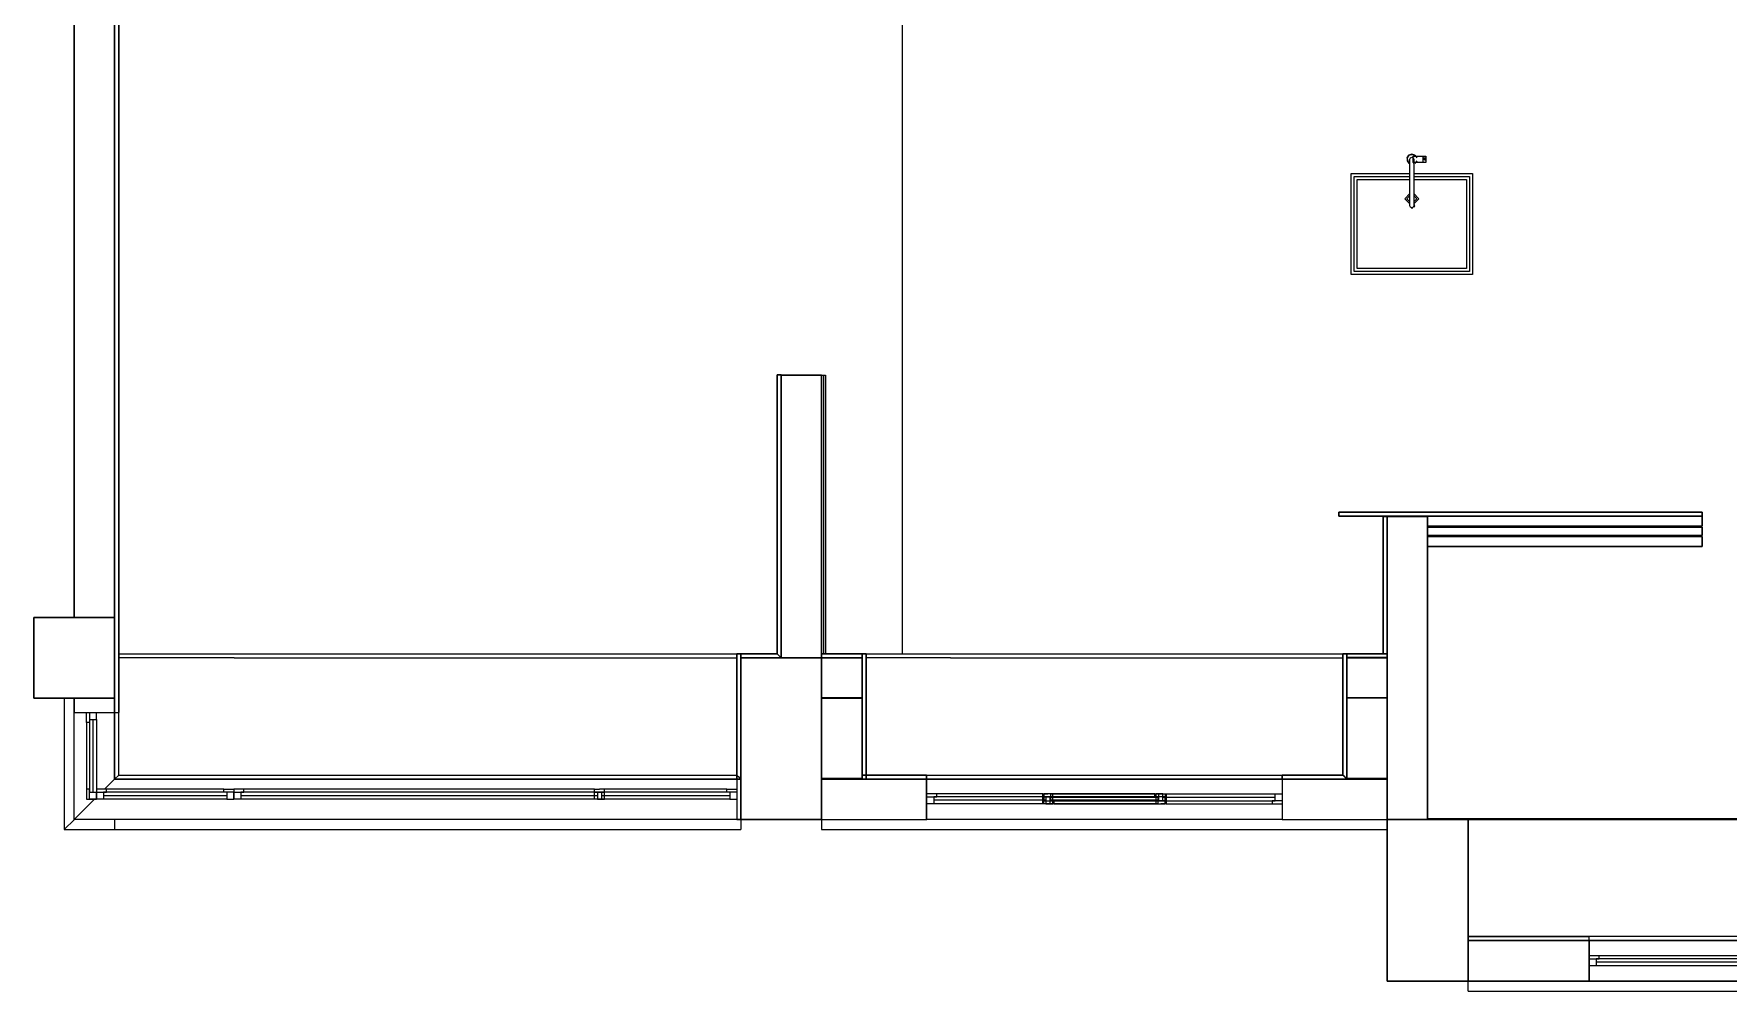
# Model space of a CAD drawing. Header units: metres. Extents: x 62 to 334, y -352 to -102.
# Drawn here: x 62 to 229.8, y -321 to -226.2 of the extents above; entities that cross this region are included whole.
import ezdxf

# ---------------------------------------------------------------- set-up
doc = ezdxf.new("R2010")
doc.units = ezdxf.units.M

msp = doc.modelspace()

# ---------------------------------------------------------------- linework, layer by layer
for p, q in [((70, -293.4), (70, -200)), ((70.4, -200), (70.4, -293.4)), ((148, -287.6), (148, -200.35)), ((66, -284.01), (66, -222.01)), ((70, -222.01), (70, -284.01)), ((70.4, -223.99), (70.4, -287.6)), ((198.15, -238.2), (197.97, -238.45)), ((198.44, -238.11), (198.15, -238.2)), ((198.15, -238.21), (198.44, -238.12)), ((198.74, -238.2), (198.44, -238.11)), ((198.44, -238.12), (198.73, -238.21)), ((198.73, -238.21), (198.74, -238.2)), ((198.74, -238.2), (198.92, -238.45)), ((197.97, -238.46), (198.15, -238.21)), ((197.97, -238.45), (197.97, -238.76)), ((198.15, -239.01), (197.97, -238.46)), ((197.97, -238.76), (198.15, -239.01)), ((198.15, -239.01), (198.15, -239.01)), ((198.24, -238.61), (198.3, -238.47)), ((198.24, -243.21), (198.24, -238.61)), ((198.3, -238.47), (198.44, -238.41)), ((198.44, -238.41), (198.58, -238.47)), ((198.69, -238.92), (198.57, -238.99)), ((198.57, -238.99), (198.68, -238.93)), ((198.58, -238.29), (199.54, -238.29)), ((198.58, -238.93), (198.58, -238.29)), ((198.58, -238.47), (198.64, -238.61)), ((199.54, -238.93), (198.58, -238.93)), ((198.64, -238.61), (198.64, -243.21)), ((198.76, -238.38), (198.68, -238.29)), ((198.68, -238.29), (198.73, -238.34)), ((198.68, -238.93), (198.69, -238.92)), ((198.73, -238.34), (198.76, -238.38)), ((198.92, -238.76), (198.74, -239.01)), ((199.54, -238.29), (199.54, -238.93)), ((199.54, -238.29), (199.54, -238.29)), ((199.54, -238.93), (199.54, -238.93)), ((199.57, -238.51), (199.57, -238.29)), ((199.57, -238.29), (199.81, -238.29)), ((199.81, -238.51), (199.57, -238.51)), ((199.57, -238.51), (199.81, -238.71)), ((199.57, -238.93), (199.57, -238.51)), ((199.81, -238.93), (199.57, -238.93)), ((199.65, -238.57), (199.64, -238.61)), ((199.64, -238.61), (199.65, -238.64)), ((199.68, -238.55), (199.65, -238.57)), ((199.65, -238.64), (199.68, -238.67)), ((199.71, -238.54), (199.68, -238.55)), ((199.68, -238.67), (199.71, -238.68)), ((199.75, -238.55), (199.71, -238.54)), ((199.71, -238.68), (199.75, -238.67)), ((199.77, -238.57), (199.75, -238.55)), ((199.75, -238.67), (199.77, -238.64)), ((199.78, -238.61), (199.77, -238.57)), ((199.77, -238.64), (199.78, -238.61)), ((199.81, -238.29), (199.81, -238.93)), ((199.81, -238.29), (199.81, -238.29)), ((199.81, -238.71), (199.81, -238.51)), ((199.81, -238.93), (199.81, -238.93)), ((192.44, -240.01), (198.24, -240.01)), ((192.44, -250.01), (192.44, -240.01)), ((192.74, -240.31), (198.24, -240.31)), ((192.74, -249.71), (192.74, -240.31)), ((193.04, -240.61), (198.24, -240.61)), ((193.04, -249.41), (193.04, -240.61)), ((198.64, -240.01), (204.44, -240.01)), ((198.64, -240.31), (204.14, -240.31)), ((198.64, -240.61), (203.84, -240.61)), ((203.84, -240.61), (203.84, -249.41)), ((204.14, -240.31), (204.14, -249.71)), ((204.44, -240.01), (204.44, -250.01)), ((197.74, -242.51), (198.24, -242.01)), ((198.24, -243.01), (197.74, -242.51)), ((198.24, -242.21), (197.94, -242.51)), ((197.94, -242.51), (198.24, -242.81)), ((198.3, -243.35), (198.24, -243.21)), ((198.64, -243.21), (198.58, -243.35)), ((198.64, -242.01), (199.14, -242.51)), ((198.94, -242.51), (198.64, -242.21)), ((199.14, -242.51), (198.64, -243.01)), ((198.64, -242.81), (198.94, -242.51)), ((198.67, -243.35), (198.72, -243.19)), ((198.71, -243.26), (198.71, -243.09)), ((198.44, -243.41), (198.3, -243.35)), ((198.53, -243.46), (198.36, -243.46)), ((198.58, -243.35), (198.44, -243.41)), ((204.14, -249.71), (192.74, -249.71)), ((203.84, -249.41), (193.04, -249.41)), ((204.44, -250.01), (192.44, -250.01)), ((135.6, -287.6), (135.6, -259.95)), ((135.6, -259.95), (136, -259.95)), ((136, -259.95), (136, -260)), ((136, -259.95), (140, -259.95)), ((136, -259.95), (136, -288)), ((136, -260), (140, -260)), ((136, -288), (136, -260)), ((136, -288), (136, -260)), ((136, -260), (136, -260)), ((140, -260), (140, -259.95)), ((140, -260), (140, -288)), ((140, -260), (140, -287.6)), ((140, -260), (140.2, -260)), ((140.2, -260), (140.4, -260)), ((140.2, -260), (140.2, -287.6)), ((140.4, -260), (140.4, -287.6)), ((191.2, -273.56), (227.2, -273.56)), ((191.2, -273.96), (191.2, -273.56)), ((227.2, -273.96), (191.2, -273.96)), ((195.6, -274), (195.6, -274)), ((195.6, -287.6), (195.6, -274)), ((195.6, -274), (196, -274)), ((195.6, -287.6), (195.6, -274)), ((197.55, -274), (196, -274)), ((196, -274), (200, -274)), ((196, -304), (196, -274)), ((196, -274), (196, -287.6)), ((196.02, -274), (200, -274)), ((196.02, -274), (196.02, -274)), ((200, -274.96), (200, -273.96)), ((200, -273.96), (227.2, -273.96)), ((200, -274), (200, -274)), ((200, -274), (200, -274)), ((200, -274), (200, -274)), ((200, -274), (200, -274)), ((200, -274), (200, -304)), ((200, -274), (200, -304)), ((200, -275.06), (200, -274.96)), ((227.2, -274.96), (200, -274.96)), ((200, -275.06), (227.2, -275.06)), ((200, -275.86), (200, -275.06)), ((227.2, -273.56), (227.2, -273.96)), ((227.2, -273.96), (227.2, -274.96)), ((227.2, -275.06), (227.2, -275.86)), ((200, -275.96), (200, -275.86)), ((227.2, -275.86), (200, -275.86)), ((200, -275.96), (227.2, -275.96)), ((200, -276.96), (200, -275.96)), ((227.2, -275.96), (227.2, -276.96)), ((200, -303.95), (200, -276.96)), ((227.2, -276.96), (200, -276.96)), ((62, -284), (70, -284)), ((62, -292), (62, -284)), ((70, -284.01), (66, -284.01)), ((70, -284), (70, -292)), ((70.4, -287.6), (135.6, -287.6)), ((70.4, -287.6), (70.4, -287.6)), ((81.83, -288), (70.4, -288)), ((81.83, -288), (131.6, -288)), ((131.6, -287.6), (132, -287.6)), ((131.6, -299.6), (131.6, -287.6)), ((132, -287.6), (132, -300)), ((132, -288), (132, -287.6)), ((132, -287.6), (135.6, -287.6)), ((132, -288), (132, -300)), ((132, -304), (132, -288)), ((132, -288), (140, -288)), ((136, -288), (132, -288)), ((135.6, -287.6), (135.6, -287.6)), ((136, -288), (135.6, -287.6)), ((135.6, -287.6), (136, -288)), ((140, -288), (136, -288)), ((140, -287.6), (144, -287.6)), ((140, -288), (140, -287.6)), ((140, -288), (140, -288)), ((140, -292), (140, -288)), ((140, -288), (144, -288)), ((140, -288), (140, -288)), ((140, -288), (140, -304)), ((144, -288), (140, -288)), ((140.4, -287.6), (144, -287.6)), ((140.4, -287.6), (140.4, -287.6)), ((144, -287.59), (144.4, -287.59)), ((144, -300), (144, -287.59)), ((144, -287.6), (144, -287.6)), ((144, -287.6), (144, -288)), ((144, -288), (144, -292)), ((144, -288), (144, -288)), ((144.4, -287.59), (144.4, -300)), ((144.4, -287.6), (191.6, -287.6)), ((144.4, -287.6), (191.6, -287.6)), ((152.76, -288), (144.4, -288)), ((152.76, -288), (191.6, -288)), ((191.6, -287.59), (192, -287.59)), ((191.6, -299.6), (191.6, -287.59)), ((192, -287.59), (192, -300)), ((192, -287.6), (195.6, -287.6)), ((192, -288), (192, -287.6)), ((192, -287.6), (196, -287.6)), ((192, -287.95), (196, -287.95)), ((192, -291.95), (192, -287.95)), ((196, -288), (192, -288)), ((195.6, -287.6), (195.6, -287.6)), ((196, -287.6), (195.6, -287.6)), ((196, -287.6), (196, -288)), ((196, -287.95), (196, -291.95)), ((70, -292), (62, -292)), ((65, -292), (65, -305)), ((65, -292), (66, -292)), ((66, -293.4), (66, -292)), ((66, -292), (70, -292)), ((66, -304), (66, -293.4)), ((66, -293.4), (70, -293.4)), ((67.2, -294.4), (67.2, -293.4)), ((67.5, -293.4), (67.5, -294.1)), ((67.5, -293.4), (67.5, -294.4)), ((68.2, -294.1), (68.2, -293.4)), ((70, -292), (70, -293.4)), ((70, -300), (70, -293.4)), ((70, -293.4), (70, -300)), ((70, -293.4), (70.4, -293.4)), ((70.4, -299.6), (70.4, -293.4)), ((132, -292), (132, -292)), ((140, -291.95), (144, -291.95)), ((140, -299.95), (140, -291.95)), ((144, -292), (140, -292)), ((144, -291.95), (144, -299.95)), ((192, -291.95), (196, -291.95)), ((192, -299.95), (192, -291.95)), ((196, -291.95), (192, -291.95)), ((196, -291.95), (196, -299.95)), ((67.5, -294.4), (67.2, -294.4)), ((67.2, -294.4), (67.2, -301)), ((67.5, -294.1), (68.2, -294.1)), ((67.5, -294.1), (67.5, -301.3)), ((67.85, -294.1), (67.85, -301.3)), ((68.2, -294.1), (68.2, -301)), ((70, -300), (69, -301)), ((70, -300), (70.4, -299.6)), ((70, -300), (70, -300)), ((70, -300), (70, -300)), ((70, -300), (70, -300)), ((70, -300), (132, -300)), ((70, -300), (70, -300)), ((70, -300), (131.6, -300)), ((131.6, -300), (70, -300)), ((70.4, -299.6), (131.6, -299.6)), ((132, -300), (131.6, -299.6)), ((131.6, -300), (131.6, -299.6)), ((131.6, -299.6), (132, -300)), ((131.6, -300), (132, -300)), ((131.6, -300), (131.6, -304)), ((132, -300), (131.6, -300)), ((132, -300), (132, -305)), ((132, -300), (132, -304)), ((144, -299.95), (140, -299.95)), ((140, -299.95), (140, -300)), ((140, -300), (150.4, -300)), ((140, -304), (140, -300)), ((144, -299.6), (150.4, -299.6)), ((144, -300), (144, -299.6)), ((150.4, -300), (144, -300)), ((144.4, -300), (144, -300)), ((150.4, -299.6), (185.6, -299.6)), ((150.4, -299.6), (150.4, -300)), ((150.4, -300), (185.6, -300)), ((150.4, -304), (150.4, -300)), ((185.6, -300), (150.4, -300)), ((185.6, -299.6), (191.6, -299.6)), ((185.6, -300), (185.6, -299.6)), ((185.6, -300), (185.6, -304)), ((185.6, -300), (196, -300)), ((192, -300), (185.6, -300)), ((191.6, -299.6), (192, -300)), ((192, -300), (191.6, -299.6)), ((196, -299.95), (192, -299.95)), ((196, -304), (196, -300)), ((67.2, -301), (67.2, -302)), ((67.5, -301), (67.2, -301)), ((67.5, -302), (67.5, -301)), ((67.5, -301.3), (68.2, -301.3)), ((67.5, -302), (67.5, -301.3)), ((68.2, -301), (68.2, -302)), ((69.2, -301), (68.2, -301)), ((68.2, -302), (68.2, -301.3)), ((68.2, -301.3), (68.9, -301.3)), ((68.2, -301.3), (69.2, -301.3)), ((68.2, -302), (68.2, -301.3)), ((68.9, -301.3), (68.9, -302)), ((81.1, -301.3), (68.9, -301.3)), ((81.1, -301.65), (68.9, -301.65)), ((69.2, -301.3), (69.2, -301)), ((80.8, -301), (69.2, -301)), ((80.8, -301), (81.8, -301)), ((80.8, -301.3), (80.8, -301)), ((81.8, -301.3), (80.8, -301.3)), ((81.1, -301.3), (81.1, -302)), ((81.8, -301.3), (81.1, -301.3)), ((81.8, -301), (81.8, -302)), ((81.8, -301), (81.8, -302)), ((82.8, -301), (81.8, -301)), ((81.8, -302), (81.8, -301.3)), ((81.8, -302), (81.8, -301.3)), ((81.8, -302), (81.8, -301.3)), ((81.8, -301.3), (82.5, -301.3)), ((81.8, -301.3), (82.8, -301.3)), ((81.8, -302), (81.8, -301.3)), ((82.5, -301.3), (82.5, -302)), ((117.8, -301.3), (82.5, -301.3)), ((117.8, -301.65), (82.5, -301.65)), ((82.8, -301.3), (82.8, -301)), ((117.5, -301), (82.8, -301)), ((117.5, -301), (118, -301)), ((117.5, -301.3), (117.5, -301)), ((117.5, -302), (117.5, -301.3)), ((117.5, -301.3), (118.2, -301.3)), ((118.5, -301.3), (117.5, -301.3)), ((117.5, -301.3), (118.5, -301.3)), ((117.5, -302), (117.5, -301.3)), ((117.8, -301.3), (117.8, -302)), ((118.5, -301.3), (117.8, -301.3)), ((118.5, -301), (118, -301)), ((118.2, -301.3), (118.2, -302)), ((130.9, -301.3), (118.2, -301.3)), ((130.9, -301.65), (118.2, -301.65)), ((118.5, -301.3), (118.5, -301)), ((130.6, -301), (118.5, -301)), ((118.5, -302), (118.5, -301.3)), ((118.5, -302), (118.5, -301.3)), ((130.6, -301), (131.6, -301)), ((130.6, -301.3), (130.6, -301)), ((131.6, -301.3), (130.6, -301.3)), ((130.9, -301.3), (130.9, -302)), ((131.6, -301.3), (130.9, -301.3)), ((151.4, -301.45), (150.4, -301.45)), ((150.4, -301.75), (151.1, -301.75)), ((150.4, -301.75), (151.4, -301.75)), ((151.1, -301.75), (151.1, -302.45)), ((162.2, -301.75), (151.1, -301.75)), ((151.4, -301.75), (151.4, -301.45)), ((161.9, -301.45), (151.4, -301.45)), ((161.9, -301.45), (162.4, -301.45)), ((161.9, -301.75), (161.9, -301.45)), ((161.9, -302.45), (161.9, -301.75)), ((161.9, -301.75), (162.6, -301.75)), ((162.9, -301.75), (161.9, -301.75)), ((161.9, -301.75), (162.9, -301.75)), ((161.9, -302.45), (161.9, -301.75)), ((162, -301.45), (162, -302.15)), ((162.7, -301.45), (162, -301.45)), ((162, -302.45), (162, -301.45)), ((162, -301.45), (162, -302.15)), ((162.2, -301.75), (162.2, -302.45)), ((162.9, -301.75), (162.2, -301.75)), ((162.9, -301.45), (162.4, -301.45)), ((162.6, -301.75), (162.6, -302.45)), ((173.3, -301.75), (162.6, -301.75)), ((162.7, -302.15), (162.7, -301.45)), ((162.7, -301.45), (173.4, -301.45)), ((162.7, -301.8), (173.4, -301.8)), ((162.9, -301.75), (162.9, -301.45)), ((173, -301.45), (162.9, -301.45)), ((162.9, -302.45), (162.9, -301.75)), ((162.9, -302.45), (162.9, -301.75)), ((173, -301.45), (174, -301.45)), ((173, -301.75), (173, -301.45)), ((174, -301.75), (173, -301.75)), ((173.1, -301.45), (173.1, -302.15)), ((173.8, -301.45), (173.1, -301.45)), ((173.1, -301.45), (173.1, -302.15)), ((173.6, -301.45), (173.1, -301.45)), ((173.3, -301.75), (173.3, -302.45)), ((174, -301.75), (173.3, -301.75)), ((173.4, -301.45), (174.1, -301.45)), ((173.4, -302.15), (173.4, -301.45)), ((173.6, -301.45), (174.1, -301.45)), ((173.8, -302.15), (173.8, -301.45)), ((173.8, -301.45), (184.9, -301.45)), ((173.8, -301.8), (184.9, -301.8)), ((174, -301.45), (174, -302.45)), ((174, -302.45), (174, -301.75)), ((174, -302.45), (174, -301.75)), ((174.1, -301.45), (174.1, -302.15)), ((174.1, -301.45), (174.1, -302.15)), ((184.9, -301.45), (185.6, -301.45)), ((184.9, -302.15), (184.9, -301.45)), ((68, -302), (66, -304)), ((67.2, -302), (68.2, -302)), ((68.2, -302), (67.5, -302)), ((68.2, -302), (67.5, -302)), ((68.9, -302), (68.2, -302)), ((68.2, -302), (68.2, -302)), ((81.1, -302), (68.9, -302)), ((81.1, -302), (81.8, -302)), ((82.5, -302), (81.8, -302)), ((117.8, -302), (82.5, -302)), ((118.2, -302), (117.5, -302)), ((118, -302), (117.5, -302)), ((117.8, -302), (118.5, -302)), ((118, -302), (118.5, -302)), ((130.9, -302), (118.2, -302)), ((130.9, -302), (131.6, -302)), ((151.1, -302.45), (150.4, -302.45)), ((162.2, -302.1), (151.1, -302.1)), ((162.2, -302.45), (151.1, -302.45)), ((162.6, -302.45), (161.9, -302.45)), ((162.4, -302.45), (161.9, -302.45)), ((162, -302.15), (162.7, -302.15)), ((162, -302.15), (163, -302.15)), ((163, -302.45), (162, -302.45)), ((162.2, -302.45), (162.9, -302.45)), ((162.4, -302.45), (162.9, -302.45)), ((173.3, -302.1), (162.6, -302.1)), ((173.3, -302.45), (162.6, -302.45)), ((162.7, -302.15), (173.4, -302.15)), ((163, -302.15), (163, -302.45)), ((163, -302.45), (173.1, -302.45)), ((173.1, -302.15), (173.8, -302.15)), ((173.1, -302.15), (174.1, -302.15)), ((173.1, -302.15), (173.1, -302.45)), ((174.1, -302.15), (173.1, -302.15)), ((173.1, -302.45), (173.6, -302.45)), ((173.3, -302.45), (174, -302.45)), ((174.1, -302.15), (173.4, -302.15)), ((174.1, -302.45), (173.6, -302.45)), ((173.8, -302.15), (184.9, -302.15)), ((174.1, -302.15), (174.1, -302.45)), ((174.1, -302.45), (184.6, -302.45)), ((184.6, -302.15), (184.6, -302.45)), ((185.6, -302.15), (184.6, -302.15)), ((184.6, -302.45), (185.6, -302.45)), ((185.6, -302.15), (184.9, -302.15)), ((66.01, -304), (65, -305)), ((65, -305), (70, -305)), ((131.6, -304), (66, -304)), ((70, -304), (70, -305)), ((70, -305), (70, -305)), ((70, -305), (132, -305)), ((132, -304), (131.6, -304)), ((140, -304), (132, -304)), ((140, -304), (150.4, -304)), ((140, -304), (140, -305)), ((140, -305), (196, -305)), ((185.6, -304), (150.4, -304)), ((185.6, -304), (196, -304)), ((196, -304), (196, -304)), ((200, -304), (196, -304)), ((196, -320), (196, -304)), ((196, -304), (204, -304)), ((259.6, -303.95), (200, -303.95)), ((200, -304), (259.6, -304)), ((204, -315.6), (204, -304)), ((204, -304), (259.6, -304)), ((204, -304), (204, -320)), ((204, -307.95), (204, -307.95)), ((204, -315.6), (216, -315.6)), ((204, -316), (204, -315.6)), ((204, -316), (204, -320)), ((216, -316), (204, -316)), ((216, -316), (204, -316)), ((246, -315.6), (216, -315.6)), ((216, -316), (216, -315.6)), ((246, -316), (216, -316)), ((216, -316), (216, -320)), ((216, -316), (246, -316)), ((217, -317.5), (216, -317.5)), ((216, -317.8), (216.7, -317.8)), ((216, -317.8), (217, -317.8)), ((216.7, -318.5), (216, -318.5)), ((216.7, -317.8), (216.7, -318.5)), ((232.6, -317.8), (216.7, -317.8)), ((232.6, -318.15), (216.7, -318.15)), ((232.6, -318.5), (216.7, -318.5)), ((217, -317.8), (217, -317.5)), ((232.3, -317.5), (217, -317.5)), ((204, -320), (196, -320)), ((204, -320), (204, -320)), ((204, -320), (260, -320)), ((204, -321), (204, -320)), ((204, -320), (204, -320)), ((216, -320), (204, -320)), ((246, -320), (216, -320)), ((204, -321), (260, -321))]:
    msp.add_line(p, q)
for points in [[(70, -293.4), (70.24, -293.4), (70.4, -293.4), (70.4, -292.59), (70.4, -290.04), (70.4, -259.64), (70.4, -200), (70.16, -200), (70, -200), (70, -259.64), (70, -290.04), (70, -292.59)], [(70, -293.4), (70.24, -293.4), (70.4, -293.4), (70.4, -292.59), (70.4, -290.04), (70.4, -259.64), (70.4, -200), (70.16, -200), (70, -200), (70, -259.64), (70, -290.04), (70, -292.59)], [(66, -248.87), (66, -284.01), (67.73, -284.01), (70, -284.01), (70, -257.14), (70, -222.01), (68.27, -222.01), (66, -222.01)], [(66, -248.87), (66, -284.01), (67.73, -284.01), (70, -284.01), (70, -257.14), (70, -222.01), (68.27, -222.01), (66, -222.01)], [(135.6, -287.6), (135.84, -287.84), (136, -288), (136, -270.87), (136, -259.95), (135.76, -259.95), (135.6, -259.95), (135.6, -276.83)], [(135.6, -287.6), (135.84, -287.84), (136, -288), (136, -270.87), (136, -259.95), (135.76, -259.95), (135.6, -259.95), (135.6, -276.83)], [(140, -275.86), (140, -260), (138.27, -260), (136, -260), (136, -272.13), (136, -288), (137.73, -288), (140, -288)], [(140, -275.86), (140, -260), (138.27, -260), (136, -260), (136, -272.13), (136, -288), (137.73, -288), (140, -288)], [(216.7, -273.56), (191.2, -273.56), (191.2, -273.67), (191.2, -273.96), (201.7, -273.96), (227.2, -273.96), (227.2, -273.84), (227.2, -273.56)], [(216.7, -273.56), (191.2, -273.56), (191.2, -273.67), (191.2, -273.96), (201.7, -273.96), (227.2, -273.96), (227.2, -273.84), (227.2, -273.56)], [(196, -274), (195.72, -274), (195.6, -274), (195.6, -283.46), (195.6, -287.6), (195.88, -287.6), (196, -287.6), (196, -278.14)], [(196, -274), (195.72, -274), (195.6, -274), (195.6, -283.46), (195.6, -287.6), (195.88, -287.6), (196, -287.6), (196, -278.14)], [(200, -291), (200, -274), (198.27, -274), (196, -274), (196, -287), (196, -304), (197.73, -304), (200, -304)], [(200, -291), (200, -274), (198.27, -274), (196, -274), (196, -287), (196, -304), (197.73, -304), (200, -304)], [(200, -274.67), (200, -274.96), (207.94, -274.96), (227.2, -274.96), (227.2, -274.25), (227.2, -273.96), (219.27, -273.96), (200, -273.96)], [(207.94, -275.86), (227.2, -275.86), (227.2, -275.29), (227.2, -275.06), (219.27, -275.06), (200, -275.06), (200, -275.62), (200, -275.86)], [(207.94, -276.96), (227.2, -276.96), (227.2, -276.25), (227.2, -275.96), (219.27, -275.96), (200, -275.96), (200, -276.67), (200, -276.96)], [(70, -288.53), (70, -284), (66.54, -284), (62, -284), (62, -287.46), (62, -292), (65.47, -292), (70, -292)], [(70, -288.53), (70, -284), (66.54, -284), (62, -284), (62, -287.46), (62, -292), (65.47, -292), (70, -292)], [(131.6, -287.6), (131.6, -290.27), (131.6, -294.98), (131.6, -299.6), (131.82, -299.82), (132, -300), (132, -295.14), (132, -290.27), (132, -287.6), (131.76, -287.6)], [(131.6, -287.6), (131.6, -290.27), (131.6, -294.98), (131.6, -299.6), (131.82, -299.82), (132, -300), (132, -295.14), (132, -290.27), (132, -287.6), (131.76, -287.6)], [(136, -288), (135.76, -287.75), (135.6, -287.6), (133.91, -287.6), (132, -287.6), (132, -287.84), (132, -288), (134.12, -288)], [(136, -288), (135.76, -287.75), (135.6, -287.6), (133.91, -287.6), (132, -287.6), (132, -287.84), (132, -288), (134.12, -288)], [(132, -294.93), (132, -304), (135.47, -304), (140, -304), (140, -297.06), (140, -288), (136.53, -288), (132, -288)], [(132, -294.93), (132, -304), (135.47, -304), (140, -304), (140, -297.06), (140, -288), (136.53, -288), (132, -288)], [(144, -288), (144, -287.84), (144, -287.6), (141.88, -287.6), (140, -287.6), (140, -287.84), (140, -288), (141.88, -288)], [(144, -288), (144, -287.84), (144, -287.6), (141.88, -287.6), (140, -287.6), (140, -287.84), (140, -288), (141.88, -288)], [(140, -289.58), (140, -292), (141.58, -292), (144, -292), (144, -290.42), (144, -288), (142.42, -288), (140, -288)], [(140, -289.58), (140, -292), (141.58, -292), (144, -292), (144, -290.42), (144, -288), (142.42, -288), (140, -288)], [(144, -287.59), (144, -290.26), (144, -295.15), (144, -300), (144.22, -300), (144.4, -300), (144.4, -295.15), (144.4, -290.26), (144.4, -287.59), (144.16, -287.59)], [(144, -287.59), (144, -290.26), (144, -295.15), (144, -300), (144.22, -300), (144.4, -300), (144.4, -295.15), (144.4, -290.26), (144.4, -287.59), (144.16, -287.59)], [(191.6, -287.59), (191.6, -290.26), (191.6, -294.99), (191.6, -299.6), (191.82, -299.82), (192, -300), (192, -295.15), (192, -290.26), (192, -287.59), (191.76, -287.59)], [(191.6, -287.59), (191.6, -290.26), (191.6, -294.99), (191.6, -299.6), (191.82, -299.82), (192, -300), (192, -295.15), (192, -290.26), (192, -287.59), (191.76, -287.59)], [(196, -288), (196, -287.75), (196, -287.6), (194.12, -287.6), (192, -287.6), (192, -287.84), (192, -288), (194.12, -288)], [(196, -288), (196, -287.75), (196, -287.6), (194.12, -287.6), (192, -287.6), (192, -287.84), (192, -288), (194.12, -288)], [(196, -290.37), (196, -287.95), (194.43, -287.95), (192, -287.95), (192, -289.53), (192, -291.95), (193.58, -291.95), (196, -291.95)], [(196, -290.37), (196, -287.95), (194.43, -287.95), (192, -287.95), (192, -289.53), (192, -291.95), (193.58, -291.95), (196, -291.95)], [(68.32, -293.4), (70, -293.4), (70, -292.58), (70, -292), (67.66, -292), (66, -292), (66, -292.58), (66, -293.4)], [(68.32, -293.4), (70, -293.4), (70, -292.58), (70, -292), (67.66, -292), (66, -292), (66, -292.58), (66, -293.4)], [(144, -296.33), (144, -291.95), (142.19, -291.95), (140, -291.95), (140, -295.57), (140, -299.95), (141.81, -299.95), (144, -299.95)], [(144, -296.33), (144, -291.95), (142.19, -291.95), (140, -291.95), (140, -295.57), (140, -299.95), (141.81, -299.95), (144, -299.95)], [(196, -296.33), (196, -291.95), (194.19, -291.95), (192, -291.95), (192, -295.57), (192, -299.95), (193.81, -299.95), (196, -299.95)], [(196, -296.33), (196, -291.95), (194.19, -291.95), (192, -291.95), (192, -295.57), (192, -299.95), (193.81, -299.95), (196, -299.95)], [(131.6, -299.77), (131.6, -300), (131.76, -300), (132, -300), (131.81, -299.81), (131.6, -299.6)], [(131.6, -299.77), (131.6, -300), (131.76, -300), (132, -300), (131.81, -299.81), (131.6, -299.6)], [(131.6, -304), (131.83, -304), (132, -304), (132, -301.66), (132, -300), (131.83, -300), (131.6, -300), (131.6, -302.31)], [(131.6, -304), (131.83, -304), (132, -304), (132, -301.66), (132, -300), (131.83, -300), (131.6, -300), (131.6, -302.31)], [(146.24, -304), (150.41, -304), (150.41, -301.62), (150.41, -300), (146.24, -300), (140, -300), (140, -301.66), (140, -304)], [(146.24, -304), (150.41, -304), (150.41, -301.62), (150.41, -300), (146.24, -300), (140, -300), (140, -301.66), (140, -304)], [(150.4, -299.76), (150.4, -299.6), (147.98, -299.6), (144, -299.6), (144, -299.82), (144, -300), (147.98, -300), (150.4, -300)], [(150.4, -299.76), (150.4, -299.6), (147.98, -299.6), (144, -299.6), (144, -299.82), (144, -300), (147.98, -300), (150.4, -300)], [(191.79, -299.78), (191.6, -299.6), (187.87, -299.6), (185.6, -299.6), (185.6, -299.83), (185.6, -300), (188.03, -300), (192, -300)], [(191.79, -299.78), (191.6, -299.6), (187.87, -299.6), (185.6, -299.6), (185.6, -299.83), (185.6, -300), (188.03, -300), (192, -300)], [(185.6, -302.37), (185.6, -304), (189.76, -304), (196, -304), (196, -301.66), (196, -300), (189.76, -300), (185.6, -300)], [(185.6, -302.37), (185.6, -304), (189.76, -304), (196, -304), (196, -301.66), (196, -300), (189.76, -300), (185.6, -300)], [(196, -310.93), (196, -320), (199.47, -320), (204, -320), (204, -313.06), (204, -304), (200.54, -304), (196, -304)], [(196, -310.93), (196, -320), (199.47, -320), (204, -320), (204, -313.06), (204, -304), (200.54, -304), (196, -304)], [(204, -315.6), (204, -315.88), (204, -316), (210.37, -316), (216, -316), (216, -315.81), (216, -315.6), (210.37, -315.6)], [(204, -315.6), (204, -315.88), (204, -316), (210.37, -316), (216, -316), (216, -315.81), (216, -315.6), (210.37, -315.6)], [(216, -316), (209.6, -316), (204, -316), (204, -317.8), (204, -320), (209.6, -320), (216, -320), (216, -317.85)], [(216, -317.85), (216, -316), (209.6, -316), (204, -316), (204, -317.8), (204, -320), (209.6, -320), (216, -320)]]:
    msp.add_lwpolyline(points, close=True)

doc.saveas('drawing.dxf')
